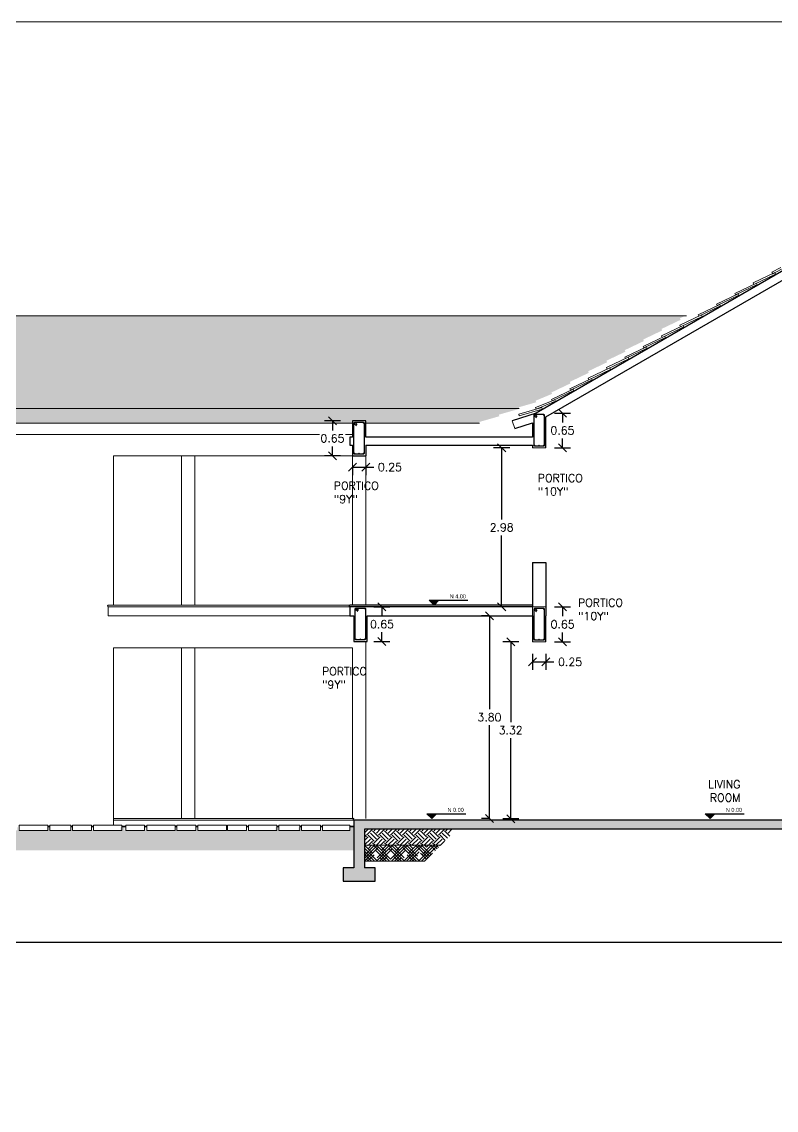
# Model space of a CAD drawing. Header units: metres. Extents: x -44 to 358, y -286 to 66.
# Drawn here: x 324.74 to 338.87, y 19.86 to 40.26 of the extents above; entities that cross this region are included whole.
import ezdxf

# ---------------------------------------------------------------- set-up
doc = ezdxf.new("R2010")
doc.units = ezdxf.units.M
doc.header["$LTSCALE"] = 0.3
doc.header["$PDMODE"] = 3
doc.linetypes.add('CONTINU', pattern=[0])
for name, color, linetype, lineweight in [('A-FLOR', 253, 'Continuous', 0), ('Columnas', 7, 'Continuous', 18), ('corte', 7, 'Continuous', 30), ('SE-2', 252, 'Continuous', 9), ('SE-3', 253, 'Continuous', 5)]:
    doc.layers.add(name, color=color, linetype=linetype, lineweight=lineweight)
for name, color, linetype in [('ACERO', 5, 'Continuous'), ('DIMENSIONES', 7, 'Continuous'), ('TEXTOS', 4, 'Continuous')]:
    doc.layers.add(name, color=color, linetype=linetype)
doc.layers.add('RELLENO SECCION', color=8, linetype='Continuous', lineweight=0, transparency=0.4)
doc.styles.add('ESC100-2mm', font='arial.ttf', dxfattribs={"height": 0.15})
doc.styles.add('SMPLEX', font='simplex.shx')
doc.dimstyles.new('DIM-75', dxfattribs={"dimscale": 0.75, "dimtxt": 0.2, "dimasz": 0.2, "dimexe": 0.2, "dimexo": 0.2, "dimgap": 0.1, "dimtad": 0, "dimtih": 1, "dimtoh": 1, "dimzin": 0, "dimdsep": 46, "dimtxsty": 'SMPLEX', "dimblk1": 'OBLIQUE', "dimblk2": 'OBLIQUE', "dimsah": 1, "dimcen": 0.2, "dimclrd": 4, "dimclre": 4, "dimclrt": 4, "dimadec": 0, "dimazin": 0, "dimtfac": 1, "dimtmove": 0, "dimatfit": 3, "dimldrblk": 'OBLIQUE', "dimfxl": 0.2, "dimfxlon": 1, "dimtfill": 1, "dimtolj": 1, "dimtzin": 0, "dimarcsym": 0})
pattern_1 = [(0, (-86.75445, -27.3957), (0.51816, 0.24384), [0.12192, -0.1016, 0.14224, -0.06096, 0.18288, -0.08128]), (0, (-86.63253, -27.38554), (0.51816, 0.24384), [0.1016, -0.38608, 0.08128, -0.12192]), (0, (-86.3887, -27.41094), (0.51816, 0.24384), [0.06096, -0.62992]), (90, (-86.75445, -27.3957), (-0.17272, 0.24384), [0.23368, -0.74168]), (90, (-86.63253, -27.3957), (-0.17272, 0.24384), [0.2286, -0.74676]), (90, (-86.53093, -27.3957), (-0.17272, 0.24384), [0.21336, -0.762]), (90, (-86.3887, -27.41094), (-0.17272, 0.24384), [0.23368, -0.74168]), (90, (-86.32773, -27.41094), (-0.17272, 0.24384), [0.23368, -0.74168]), (90, (-86.14485, -27.3957), (-0.17272, 0.24384), [0.22352, -0.75184])]

# ---------------------------------------------------------------- blocks, each defined once
blk = doc.blocks.new('INDI.PISO')
blk.add_hatch(color=256).paths.add_polyline_path([(0, 0), (0.183, 0), (0.092, -0.092)])
blk.add_line((0.183, 0), (0.728, 0))
blk.add_lwpolyline([(0, 0), (0.183, 0), (0.092, -0.092), (0, 0)])
blk = doc.blocks.new('_OBLIQUE')
at = {"color": 0, "linetype": 'ByBlock'}
blk.add_line((-0.5, -0.5), (0.5, 0.5), dxfattribs=at)
blk = doc.blocks.new('*D975')
at = {"layer": 'DEFPOINTS', "color": 0, "ltscale": 0.2, "transparency": 16777216}
for p in [(334.555, 28.642), (333.896, 25.324), (334.269, 25.324)]:
    blk.add_point(p, dxfattribs=at)
at = {"layer": 'DIMENSIONES', "color": 4, "lineweight": -2, "ltscale": 0.2, "transparency": 16777216}
for p, q in [((334.046, 28.642), (333.746, 28.642)), ((333.896, 28.642), (333.896, 27.133)), ((333.896, 25.324), (333.896, 26.833)), ((334.046, 25.324), (333.746, 25.324))]:
    blk.add_line(p, q, dxfattribs=at)
at = {"layer": 'DIMENSIONES', "color": 4, "lineweight": -2, "ltscale": 0.2, "transparency": 16777216, "xscale": 0.15, "yscale": 0.15, "zscale": 0.15}
for p, rotation in [((333.896, 28.642), 90), ((333.896, 25.324), 270)]:
    blk.add_blockref('_OBLIQUE', p, dxfattribs=dict(at, rotation=rotation))
at = {"layer": 'DIMENSIONES', "color": 4, "ltscale": 0.2, "transparency": 16777216, "insert": (333.896, 26.983), "char_height": 0.15, "attachment_point": 5, "style": 'SMPLEX', "bg_fill": 3, "box_fill_scale": 1.1, "bg_fill_color": 256, "bg_fill_true_color": 13158600, "bg_fill_transparency": 0}
blk.add_mtext('\\A1;3.32', dxfattribs=at)
blk = doc.blocks.new('*D976')
at = {"layer": 'DEFPOINTS', "color": 0, "ltscale": 0.2, "transparency": 16777216}
for p in [(333.498, 29.127), (333.498, 25.327), (333.498, 25.327)]:
    blk.add_point(p, dxfattribs=at)
at = {"layer": 'DIMENSIONES', "color": 4, "lineweight": -2, "ltscale": 0.2, "transparency": 16777216}
for p, q in [((333.498, 29.127), (333.348, 29.127)), ((333.498, 29.127), (333.498, 27.377)), ((333.498, 25.327), (333.498, 27.077)), ((333.498, 25.327), (333.348, 25.327))]:
    blk.add_line(p, q, dxfattribs=at)
at = {"layer": 'DIMENSIONES', "color": 4, "lineweight": -2, "ltscale": 0.2, "transparency": 16777216, "xscale": 0.15, "yscale": 0.15, "zscale": 0.15}
for p, rotation in [((333.498, 29.127), 90), ((333.498, 25.327), 270)]:
    blk.add_blockref('_OBLIQUE', p, dxfattribs=dict(at, rotation=rotation))
at = {"layer": 'DIMENSIONES', "color": 4, "ltscale": 0.2, "transparency": 16777216, "insert": (333.498, 27.227), "char_height": 0.15, "attachment_point": 5, "style": 'SMPLEX', "bg_fill": 3, "box_fill_scale": 1.1, "bg_fill_color": 256, "bg_fill_true_color": 13158600, "bg_fill_transparency": 0}
blk.add_mtext('\\A1;3.80', dxfattribs=at)
blk = doc.blocks.new('*D1006')
at = {"layer": 'DEFPOINTS', "color": 0, "ltscale": 0.2, "transparency": 16777216}
for p in [(334.305, 32.277), (333.727, 29.292), (334.305, 29.292)]:
    blk.add_point(p, dxfattribs=at)
at = {"layer": 'DIMENSIONES', "color": 4, "lineweight": -2, "ltscale": 0.2, "transparency": 16777216}
for p, q in [((333.877, 32.277), (333.577, 32.277)), ((333.727, 32.277), (333.727, 30.934)), ((333.727, 29.292), (333.727, 30.634)), ((333.877, 29.292), (333.577, 29.292))]:
    blk.add_line(p, q, dxfattribs=at)
at = {"layer": 'DIMENSIONES', "color": 4, "lineweight": -2, "ltscale": 0.2, "transparency": 16777216, "xscale": 0.15, "yscale": 0.15, "zscale": 0.15}
for p, rotation in [((333.727, 32.277), 90), ((333.727, 29.292), 270)]:
    blk.add_blockref('_OBLIQUE', p, dxfattribs=dict(at, rotation=rotation))
at = {"layer": 'DIMENSIONES', "color": 4, "ltscale": 0.2, "transparency": 16777216, "insert": (333.727, 30.784), "char_height": 0.15, "attachment_point": 5, "style": 'SMPLEX', "bg_fill": 3, "box_fill_scale": 1.1, "bg_fill_color": 256, "bg_fill_true_color": 13158600, "bg_fill_transparency": 0}
blk.add_mtext('\\A1;2.98', dxfattribs=at)
blk = doc.blocks.new('*D1608')
at = {"layer": 'DEFPOINTS', "color": 0, "ltscale": 0.2, "transparency": 16777216}
for p in [(330.557, 32.777), (331.18, 32.777), (331.055, 32.127)]:
    blk.add_point(p, dxfattribs=at)
at = {"layer": 'DIMENSIONES', "color": 4, "lineweight": -2, "ltscale": 0.2, "transparency": 16777216}
for p, q in [((330.707, 32.777), (330.407, 32.777)), ((330.557, 32.777), (330.557, 32.602)), ((330.557, 32.127), (330.557, 32.302)), ((330.707, 32.127), (330.407, 32.127))]:
    blk.add_line(p, q, dxfattribs=at)
at = {"layer": 'DIMENSIONES', "color": 4, "lineweight": -2, "ltscale": 0.2, "transparency": 16777216, "xscale": 0.15, "yscale": 0.15, "zscale": 0.15}
for p, rotation in [((330.557, 32.777), 90), ((330.557, 32.127), 270)]:
    blk.add_blockref('_OBLIQUE', p, dxfattribs=dict(at, rotation=rotation))
at = {"layer": 'DIMENSIONES', "color": 4, "ltscale": 0.2, "transparency": 16777216, "insert": (330.557, 32.452), "char_height": 0.15, "attachment_point": 5, "style": 'SMPLEX', "bg_fill": 3, "box_fill_scale": 1.1, "bg_fill_color": 256, "bg_fill_true_color": 13158600, "bg_fill_transparency": 0}
blk.add_mtext('\\A1;0.65', dxfattribs=at)
blk = doc.blocks.new('*D1609')
at = {"layer": 'DEFPOINTS', "color": 0, "ltscale": 0.2, "transparency": 16777216}
for p in [(330.88, 29.292), (331.485, 29.292), (331.08, 28.647)]:
    blk.add_point(p, dxfattribs=at)
at = {"layer": 'DIMENSIONES', "color": 4, "lineweight": -2, "ltscale": 0.2, "transparency": 16777216}
for p, q in [((331.335, 29.292), (331.635, 29.292)), ((331.485, 29.292), (331.485, 29.119)), ((331.485, 28.647), (331.485, 28.819)), ((331.335, 28.647), (331.635, 28.647))]:
    blk.add_line(p, q, dxfattribs=at)
at = {"layer": 'DIMENSIONES', "color": 4, "lineweight": -2, "ltscale": 0.2, "transparency": 16777216, "xscale": 0.15, "yscale": 0.15, "zscale": 0.15}
for p, rotation in [((331.485, 29.292), 90), ((331.485, 28.647), 270)]:
    blk.add_blockref('_OBLIQUE', p, dxfattribs=dict(at, rotation=rotation))
at = {"layer": 'DIMENSIONES', "color": 4, "ltscale": 0.2, "transparency": 16777216, "insert": (331.485, 28.969), "char_height": 0.15, "attachment_point": 5, "style": 'SMPLEX', "bg_fill": 3, "box_fill_scale": 1.1, "bg_fill_color": 256, "bg_fill_true_color": 13158600, "bg_fill_transparency": 0}
blk.add_mtext('\\A1;0.65', dxfattribs=at)
blk = doc.blocks.new('*D1875')
at = {"layer": 'DEFPOINTS', "color": 0, "ltscale": 0.2, "transparency": 16777216}
for p in [(334.376, 32.924), (334.866, 32.924), (334.555, 32.277)]:
    blk.add_point(p, dxfattribs=at)
at = {"layer": 'DIMENSIONES', "color": 4, "lineweight": -2, "ltscale": 0.2, "transparency": 16777216}
for p, q in [((334.716, 32.924), (335.016, 32.924)), ((334.866, 32.924), (334.866, 32.75)), ((334.866, 32.277), (334.866, 32.45)), ((334.716, 32.277), (335.016, 32.277))]:
    blk.add_line(p, q, dxfattribs=at)
at = {"layer": 'DIMENSIONES', "color": 4, "lineweight": -2, "ltscale": 0.2, "transparency": 16777216, "xscale": 0.15, "yscale": 0.15, "zscale": 0.15}
for p, rotation in [((334.866, 32.924), 90), ((334.866, 32.277), 270)]:
    blk.add_blockref('_OBLIQUE', p, dxfattribs=dict(at, rotation=rotation))
at = {"layer": 'DIMENSIONES', "color": 4, "ltscale": 0.2, "transparency": 16777216, "insert": (334.866, 32.6), "char_height": 0.15, "attachment_point": 5, "style": 'SMPLEX', "bg_fill": 3, "box_fill_scale": 1.1, "bg_fill_color": 256, "bg_fill_true_color": 13158600, "bg_fill_transparency": 0}
blk.add_mtext('\\A1;0.65', dxfattribs=at)
blk = doc.blocks.new('*D1930')
at = {"layer": 'DEFPOINTS', "color": 0, "ltscale": 0.2, "transparency": 16777216}
for p in [(334.305, 29.292), (334.555, 28.642), (334.869, 28.642)]:
    blk.add_point(p, dxfattribs=at)
at = {"layer": 'DIMENSIONES', "color": 4, "lineweight": -2, "ltscale": 0.2, "transparency": 16777216}
for p, q in [((334.719, 29.292), (335.019, 29.292)), ((334.869, 29.292), (334.869, 29.117)), ((334.869, 28.642), (334.869, 28.817)), ((334.719, 28.642), (335.019, 28.642))]:
    blk.add_line(p, q, dxfattribs=at)
at = {"layer": 'DIMENSIONES', "color": 4, "lineweight": -2, "ltscale": 0.2, "transparency": 16777216, "xscale": 0.15, "yscale": 0.15, "zscale": 0.15}
for p, rotation in [((334.869, 29.292), 90), ((334.869, 28.642), 270)]:
    blk.add_blockref('_OBLIQUE', p, dxfattribs=dict(at, rotation=rotation))
at = {"layer": 'DIMENSIONES', "color": 4, "ltscale": 0.2, "transparency": 16777216, "insert": (334.869, 28.967), "char_height": 0.15, "attachment_point": 5, "style": 'SMPLEX', "bg_fill": 3, "box_fill_scale": 1.1, "bg_fill_color": 256, "bg_fill_true_color": 13158600, "bg_fill_transparency": 0}
blk.add_mtext('\\A1;0.65', dxfattribs=at)
blk = doc.blocks.new('*D1931')
at = {"layer": 'DEFPOINTS', "color": 0, "ltscale": 0.2, "transparency": 16777216}
for p in [(334.305, 28.642), (334.555, 28.642), (334.555, 28.263)]:
    blk.add_point(p, dxfattribs=at)
at = {"layer": 'DIMENSIONES', "color": 4, "lineweight": -2, "ltscale": 0.2, "transparency": 16777216}
for p, q in [((334.305, 28.413), (334.305, 28.113)), ((334.555, 28.413), (334.555, 28.113)), ((334.305, 28.263), (334.555, 28.263)), ((334.555, 28.263), (334.705, 28.263))]:
    blk.add_line(p, q, dxfattribs=at)
at = {"layer": 'DIMENSIONES', "color": 4, "lineweight": -2, "ltscale": 0.2, "transparency": 16777216, "xscale": 0.15, "yscale": 0.15, "zscale": 0.15, "rotation": 180}
blk.add_blockref('_OBLIQUE', (334.305, 28.263), dxfattribs=at)
at = {"layer": 'DIMENSIONES', "color": 4, "lineweight": -2, "ltscale": 0.2, "transparency": 16777216, "xscale": 0.15, "yscale": 0.15, "zscale": 0.15}
blk.add_blockref('_OBLIQUE', (334.555, 28.263), dxfattribs=at)
at = {"layer": 'DIMENSIONES', "color": 4, "ltscale": 0.2, "transparency": 16777216, "insert": (335.009, 28.263), "char_height": 0.15, "attachment_point": 5, "style": 'SMPLEX', "bg_fill": 3, "box_fill_scale": 1.1, "bg_fill_color": 256, "bg_fill_true_color": 13158600, "bg_fill_transparency": 0}
blk.add_mtext('\\A1;0.25', dxfattribs=at)
blk = doc.blocks.new('*D2317')
at = {"layer": 'DEFPOINTS', "color": 0, "ltscale": 0.2, "transparency": 16777216}
for p in [(330.93, 32.09), (331.18, 32.09), (331.18, 31.913)]:
    blk.add_point(p, dxfattribs=at)
at = {"layer": 'DIMENSIONES', "color": 4, "lineweight": -2, "ltscale": 0.2, "transparency": 16777216}
for p, q in [((330.93, 31.94), (330.93, 31.763)), ((330.93, 31.913), (331.18, 31.913)), ((331.18, 31.94), (331.18, 31.763)), ((331.18, 31.913), (331.33, 31.913))]:
    blk.add_line(p, q, dxfattribs=at)
at = {"layer": 'DIMENSIONES', "color": 4, "lineweight": -2, "ltscale": 0.2, "transparency": 16777216, "xscale": 0.15, "yscale": 0.15, "zscale": 0.15, "rotation": 180}
blk.add_blockref('_OBLIQUE', (330.93, 31.913), dxfattribs=at)
at = {"layer": 'DIMENSIONES', "color": 4, "lineweight": -2, "ltscale": 0.2, "transparency": 16777216, "xscale": 0.15, "yscale": 0.15, "zscale": 0.15}
blk.add_blockref('_OBLIQUE', (331.18, 31.913), dxfattribs=at)
at = {"layer": 'DIMENSIONES', "color": 4, "ltscale": 0.2, "transparency": 16777216, "insert": (331.634, 31.913), "char_height": 0.15, "attachment_point": 5, "style": 'SMPLEX', "bg_fill": 3, "box_fill_scale": 1.1, "bg_fill_color": 256, "bg_fill_true_color": 13158600, "bg_fill_transparency": 0}
blk.add_mtext('\\A1;0.25', dxfattribs=at)
blk = doc.blocks.new('A$Caffc610e')
at = {"layer": 'ACERO', "ltscale": 0.2}
for p, q in [((0.045, 0.625), (0.089, 0.585)), ((0.031, 0.604), (0.075, 0.564))]:
    blk.add_line(p, q, dxfattribs=at)
blk.add_lwpolyline([(0.205, 0.03), (0.045, 0.03, -0.414214), (0.03, 0.045), (0.03, 0.61, -0.414214), (0.045, 0.625), (0.205, 0.625, -0.414214), (0.22, 0.61), (0.22, 0.045, -0.414214)], format="xyb", close=True, dxfattribs=at)
at = {"layer": 'ACERO', "const_width": 0.012}
for points in [[(0.049, 0.611, 1), (0.037, 0.611, 1)], [(0.212, 0.611, 1), (0.2, 0.611, 1)], [(0.049, 0.043, 1), (0.037, 0.043, 1)], [(0.129, 0.043, 1), (0.117, 0.043, 1)], [(0.212, 0.043, 1), (0.2, 0.043, 1)]]:
    blk.add_lwpolyline(points, format="xyb", close=True, dxfattribs=at)

msp = doc.modelspace()

# ---------------------------------------------------------------- hatches: boundary and pattern name
at = {"layer": 'RELLENO SECCION', "linetype": 'CONTINU', "transparency": 33554495}
h = msp.add_hatch(color=256, dxfattribs=at)
h.dxf.hatch_style = 1
h.paths.add_polyline_path([(340.6052774, 25.1269425), (340.6052774, 24.3719425), (340.4052414, 24.3719425), (340.4052414, 24.1219425), (341.0052414, 24.1219425), (341.0052414, 24.3719425), (340.8052774, 24.3719425), (340.8052774, 25.2969425), (330.9552774, 25.2969425), (330.9552774, 24.4069411), (330.7552414, 24.4069411), (330.7552414, 24.1569411), (331.3552414, 24.1569411), (331.3552414, 24.4069411), (331.1552774, 24.4069411), (331.1552774, 25.1269425)])
at = {"layer": 'SE-2'}
h = msp.add_hatch(dxfattribs=at)
h.set_pattern_fill('EARTH', color=256, scale=0.025, angle=45)
h.set_pattern_definition([(45, (324.23005, 24.94954), (0, 0.2245064), [0.15875, -0.15875]), (45, (324.18796, 24.99164), (0, 0.2245064), [0.15875, -0.15875]), (45, (324.14586, 25.03373), (0, 0.2245064), [0.15875, -0.15875]), (135, (324.14586, 25.0618), (-0.2245064, 0), [0.15875, -0.15875]), (135, (324.18796, 25.10389), (-0.2245064, 0), [0.15875, -0.15875]), (135, (324.23005, 25.14598), (-0.2245064, 0), [0.15875, -0.15875])])
h.paths.add_polyline_path([(330.333379, 25.1645402), (330.333379, 25.105501), (329.9548646, 25.105501), (329.9548646, 25.1645402), (329.9229559, 25.1645402), (329.9229559, 25.105501), (329.5295347, 25.105501), (329.5295347, 25.1645402), (329.4944853, 25.1645402), (329.4944853, 25.105501), (328.9589107, 25.105501), (328.9589107, 25.1645402), (328.9443355, 25.1645402), (328.9443355, 25.105501), (328.0135923, 25.105501), (328.0135923, 25.1645402), (327.9990171, 25.1645402), (327.9990171, 25.105501), (327.6205027, 25.105501), (327.6205027, 25.1645402), (327.6121066, 25.1645402), (327.6121066, 25.105501), (327.0530283, 25.105501), (327.0530283, 25.1645402), (327.0384531, 25.1645402), (327.0384531, 25.105501), (326.6599387, 25.105501), (326.6599387, 25.1645402), (326.5905545, 25.1645402), (326.5905545, 25.105501), (326.0549798, 25.105501), (326.0549798, 25.1645402), (326.0404047, 25.1645402), (326.0404047, 25.105501), (325.6618903, 25.105501), (325.6618903, 25.1645402), (325.6534852, 25.1645402), (325.6534852, 25.105501), (325.260064, 25.105501), (325.260064, 25.1645402), (325.2250147, 25.1645402), (325.2250147, 25.105501), (324.6659364, 25.105501), (324.6659364, 25.1645402), (324.6513612, 25.1645402), (324.6513612, 25.105501), (323.720618, 25.105501), (323.720618, 25.1645402), (323.7060428, 25.1645402), (323.7060428, 25.105501), (323.3275284, 25.105501), (323.3275284, 25.1645402), (323.3191323, 25.1645402), (323.3191323, 25.105501), (322.760054, 25.105501), (322.760054, 25.1645402), (322.7454788, 25.1645402), (322.7454788, 25.105501), (322.3669644, 25.105501), (322.3669644, 25.1645402), (322.3530536, 25.1645402), (322.3530536, 25.105501), (320.4284354, 25.105501), (320.4284354, 25.1645402), (320.3903566, 25.1645402), (320.3903566, 25.105501), (318.6773349, 25.105501), (318.6773349, 25.1269425), (318.3552774, 25.1269425), (318.3552774, 25.105501), (318.3552774, 24.7345402), (330.9550503, 24.7345402), (330.9550503, 25.1645402), (330.8835288, 25.1645402), (330.8835288, 25.105501), (330.3479542, 25.105501), (330.3479542, 25.1645402)])
h = msp.add_hatch(dxfattribs=at)
h.set_pattern_fill('EARTH', color=256, scale=0.025, angle=45)
h.set_pattern_definition([(45, (-634.85449, -25.94833), (1e-17, 0.224506403), [0.15875, -0.15875]), (45, (-634.89658, -25.90623), (1e-17, 0.224506403), [0.15875, -0.15875]), (45, (-634.93868, -25.86414), (1e-17, 0.224506403), [0.15875, -0.15875]), (135, (-634.93868, -25.83608), (-0.224506403, 1e-17), [0.15875, -0.15875]), (135, (-634.89658, -25.79398), (-0.224506403, 1e-17), [0.15875, -0.15875]), (135, (-634.85449, -25.75189), (-0.224506403, 1e-17), [0.15875, -0.15875])])
h.paths.add_polyline_path([(332.8778955, 25.1272439), (331.1552774, 25.1272439), (331.1552774, 24.8272439), (332.583871, 24.8272439)])
h = msp.add_hatch(dxfattribs=at)
h.set_pattern_fill('HOUND', color=256, scale=0.025, angle=45)
h.set_pattern_definition([(45, (-634.85449, -25.94833), (0.0841899011, 0.1403165019), [0.635, -0.3175]), (135, (-634.85449, -25.94833), (0.0841899011, -0.1403165019), [0.635, -0.3175])])
h.paths.add_polyline_path([(332.583871, 24.8272439), (331.1552774, 24.8272439), (331.1552774, 24.5272439), (332.2898465, 24.5272439)])
at = {"layer": 'SE-3'}
h = msp.add_hatch(dxfattribs=at)
h.set_pattern_fill('AR-RSHKE', color=256, scale=0.0008)
h.set_pattern_definition(pattern_1)
h.paths.add_polyline_path([(336.3905907, 34.2751483), (336.3772275, 34.3031458), (336.7343531, 34.4736023), (336.7209898, 34.5015998), (337.0781155, 34.6720562), (337.0647522, 34.7000537), (337.1587804, 34.7449334), (322.5552774, 34.7449334), (319.5573931, 33.0141042), (334.0532094, 33.0141042), (334.047391, 33.0344849), (334.3762639, 33.1283729), (334.3626359, 33.156925), (334.670605, 33.2853374), (334.6584155, 33.3108759), (335.0155411, 33.4813324), (335.0021779, 33.5093299), (335.3593035, 33.6797864), (335.3459403, 33.7077839), (335.7030659, 33.8782403), (335.6897027, 33.9062378), (336.0468283, 34.0766943), (336.0334651, 34.1046918)])
h = msp.add_hatch(dxfattribs=at)
h.set_pattern_fill('AR-RSHKE', color=256, scale=0.0008)
h.set_pattern_definition(pattern_1)
h.paths.add_polyline_path([(330.9302774, 32.737235), (330.9302774, 32.7769425), (331.1802774, 32.7769425), (331.1802774, 32.737235), (333.3091916, 32.737235), (333.3033894, 32.7575591), (333.6839066, 32.8661907), (333.6753902, 32.896022), (334.0559074, 33.0046536), (334.0532094, 33.0141042), (319.5573931, 33.0141042), (318.7052774, 32.737235)])

# ---------------------------------------------------------------- linework, layer by layer
at = {"layer": 'A-FLOR'}
for p, q in [((326.4552773, 25.3269425), (327.9597748, 25.3269425)), ((326.4552773, 25.2969425), (327.9597748, 25.2969425)), ((327.9597748, 25.3269425), (330.9552774, 25.3269425)), ((327.9597748, 25.2969425), (330.9552774, 25.2969425))]:
    msp.add_line(p, q, dxfattribs=at)
at = {"layer": 'A-FLOR', "lineweight": 35}
for p, q in [((325.260064, 25.1769425), (325.2250147, 25.1769425)), ((325.6853939, 25.1769425), (325.6534852, 25.1769425)), ((326.0784835, 25.1769425), (326.0404047, 25.1769425)), ((326.6834424, 25.1769425), (326.6140582, 25.1769425)), ((327.0765319, 25.1769425), (327.0384531, 25.1769425)), ((327.6440064, 25.1769425), (327.6121066, 25.1769425)), ((328.0370959, 25.1769425), (327.9990171, 25.1769425)), ((328.5893248, 25.1769425), (328.5726706, 25.1769425)), ((328.9824143, 25.1769425), (328.9443355, 25.1769425)), ((329.5530383, 25.1769425), (329.517989, 25.1769425)), ((329.9783683, 25.1769425), (329.9464596, 25.1769425)), ((330.3714578, 25.1769425), (330.333379, 25.1769425)), ((330.9552774, 25.1769425), (330.8820306, 25.1769425))]:
    msp.add_line(p, q, dxfattribs=at)
at = {"layer": 'Columnas', "ltscale": 0.2}
msp.add_line((333.9724937, 32.6348748), (333.9261411, 32.7775333), dxfattribs=at)
at = {"layer": 'corte'}
for p, q in [((339.0140977, 35.6015213), (334.3759482, 32.9236845)), ((334.5552774, 32.8540151), (339.0542901, 35.4515213)), ((334.3759482, 32.9236845), (333.9261411, 32.7775333)), ((334.5552774, 32.2769425), (334.5552774, 32.8540151)), ((331.1802774, 32.7769425), (330.9302774, 32.7769425)), ((330.9302774, 32.7769425), (330.9302774, 32.4769425)), ((331.1802774, 32.4769425), (331.1802774, 32.7769425)), ((333.9724937, 32.6348748), (334.3052774, 32.7430028)), ((334.3052774, 32.7430028), (334.3052774, 32.4769425)), ((330.9302774, 32.4769425), (330.8802774, 32.4769425)), ((330.8802774, 32.4769425), (330.8802774, 32.3269425)), ((334.3052774, 32.4769425), (331.1802774, 32.4769425)), ((330.8802774, 32.3269425), (330.9302774, 32.3269425)), ((330.9302774, 32.3269425), (330.9302774, 32.1269425)), ((331.1802774, 32.3269425), (334.3052774, 32.3269425)), ((331.1802774, 32.3269425), (331.1802774, 32.1269425)), ((334.3052774, 32.3269425), (334.3052774, 32.2769425)), ((330.9302774, 32.1269425), (331.1802774, 32.1269425)), ((334.3052774, 30.1269425), (334.3052774, 29.2920127)), ((334.3052774, 30.1269425), (334.5552773, 30.1244731)), ((334.5552774, 30.1244731), (334.5552774, 29.1269425)), ((334.3052774, 29.3269425), (330.8802774, 29.3269425)), ((330.8802774, 29.2920127), (330.8802774, 29.1269425)), ((334.3052774, 29.2920127), (330.8802774, 29.2920127)), ((330.8802774, 29.1269425), (330.9552774, 29.1269425)), ((330.9552774, 29.1269425), (330.9552774, 28.6469425)), ((331.2052774, 29.1269425), (334.3052774, 29.1269425)), ((331.2052774, 28.6469425), (331.2052774, 29.1269425)), ((334.3052774, 29.1269425), (334.3052774, 28.6420127)), ((334.5552774, 28.6420127), (334.5552774, 29.1269425)), ((330.9552774, 28.6469425), (331.2052774, 28.6469425)), ((340.8052774, 25.2969425), (330.9552774, 25.2969425)), ((330.9552774, 25.2969425), (330.9552774, 24.4069411)), ((340.6052774, 25.1269425), (331.1552774, 25.1269425)), ((331.1552774, 25.1269425), (331.1552774, 24.4069411)), ((330.9552774, 24.4069411), (330.7552414, 24.4069411)), ((330.7552414, 24.4069411), (330.7552414, 24.1569411)), ((331.3552414, 24.4069411), (331.1552774, 24.4069411)), ((331.3552414, 24.1569411), (331.3552414, 24.4069411)), ((330.7552414, 24.1569411), (331.3552414, 24.1569411)), ((303.4574134, 23.0139804), (356.6101505, 23.0139804))]:
    msp.add_line(p, q, dxfattribs=at)
for centre, radius, start, end in [((330.8859843, 29.3094776), 0.0183737, 108.09545821, 251.90454179), ((330.9577767, 25.3119425), 0.0152068, 99.45969354, 260.54030646)]:
    msp.add_arc(centre, radius, start, end, dxfattribs=at)
at = {"layer": 'DEFPOINTS', "lineweight": 13}
msp.add_lwpolyline([(301.8600739, 40.2572653), (358.1581595, 40.2572653), (358.1581595, -0.5317386), (301.8600739, -0.5317386)], close=True, dxfattribs=at)
at = {"layer": 'SE-2'}
for p, q in [((330.9302774, 32.3269425), (330.9302774, 29.3269425)), ((331.1802774, 32.3269425), (331.1802774, 29.3269425)), ((326.4552773, 29.3269425), (326.4552773, 32.1269425)), ((326.4552773, 32.1269425), (327.7507799, 32.1269425)), ((327.7302774, 32.1269425), (327.7302774, 29.3304953)), ((327.7507799, 32.1269425), (330.9302774, 32.1269425)), ((327.9802774, 29.3304953), (327.9802774, 32.1269425)), ((331.1802774, 25.3269425), (331.1802774, 28.6469425)), ((326.4552773, 28.5269425), (327.7507799, 28.5269425)), ((326.4552773, 25.205501), (326.4552773, 28.5269425)), ((327.7302774, 28.5269425), (327.7302774, 25.3269425)), ((327.7302774, 28.5269425), (330.9302774, 28.5269425)), ((327.9802774, 25.3269425), (327.9802774, 28.5269425)), ((330.9302774, 28.5269425), (330.9302774, 25.3269425)), ((332.583871, 24.8272439, 0.0000008), (331.1552774, 24.8272439, 0.0000008)), ((332.2898465, 24.5272439, 0.0000008), (331.1552774, 24.5272439, 0.0000008))]:
    msp.add_line(p, q, dxfattribs=at)
for points in [[(338.845793, 35.5576497), (338.4398018, 35.3638696), (338.4527243, 35.3367955), (338.8587155, 35.5305755)], [(338.5020306, 35.3591957), (338.0960394, 35.1654156), (338.1089619, 35.1383415), (338.5149531, 35.3321216)], [(338.1582682, 35.1607417), (337.752277, 34.9669617), (337.7651996, 34.9398875), (338.1711907, 35.1336676)], [(337.8145058, 34.9622878), (337.4085146, 34.7685077), (337.4214372, 34.7414336), (337.8274284, 34.9352136)], [(337.4707434, 34.7638338), (337.0647522, 34.5700537), (337.0776748, 34.5429796), (337.483666, 34.7367596)], [(337.126981, 34.5653798), (336.7209898, 34.3715998), (336.7339124, 34.3445256), (337.1399036, 34.5383057)], [(336.7832186, 34.3669258), (336.3772275, 34.1731458), (336.39015, 34.1460717), (336.7961412, 34.3398517)], [(336.4394563, 34.1684719), (336.0334651, 33.9746918), (336.0463876, 33.9476177), (336.4523788, 34.1413977)], [(336.0956939, 33.9700179), (335.6897027, 33.7762378), (335.7026252, 33.7491637), (336.1086164, 33.9429438)], [(335.7519315, 33.7715639), (335.3459403, 33.5777839), (335.3588628, 33.5507097), (335.764854, 33.7444898)], [(335.4081691, 33.57311), (335.0021779, 33.3793299), (335.0151004, 33.3522558), (335.4210916, 33.5460358)], [(335.0644067, 33.374656), (334.6584155, 33.1808759), (334.671338, 33.1538018), (335.0773292, 33.3475819)], [(334.7206443, 33.176202), (334.3626359, 33.026925), (334.3755584, 32.9998509), (334.7335668, 33.1491279)], [(334.4799744, 33.0279806), (334.047391, 32.9044849), (334.0556265, 32.8756374), (334.4882099, 32.9991331)], [(325.2250147, 25.205501), (325.2250147, 25.105501), (324.68944, 25.105501), (324.68944, 25.205501)], [(325.6534852, 25.205501), (325.6534852, 25.105501), (325.260064, 25.105501), (325.260064, 25.205501)], [(326.0404047, 25.205501), (326.0404047, 25.105501), (325.6853939, 25.105501), (325.6853939, 25.205501)], [(326.6140582, 25.205501), (326.6140582, 25.105501), (326.0784835, 25.105501), (326.0784835, 25.205501)], [(327.0384531, 25.205501), (327.0384531, 25.105501), (326.6834424, 25.105501), (326.6834424, 25.205501)], [(327.6121066, 25.205501), (327.6121066, 25.105501), (327.0765319, 25.105501), (327.0765319, 25.205501)], [(327.9990171, 25.205501), (327.9990171, 25.105501), (327.6440064, 25.105501), (327.6440064, 25.205501)], [(328.5726706, 25.205501), (328.5726706, 25.105501), (328.0370959, 25.105501), (328.0370959, 25.205501)], [(328.9443355, 25.205501), (328.9443355, 25.105501), (328.5893248, 25.105501), (328.5893248, 25.205501)], [(329.517989, 25.205501), (329.517989, 25.105501), (328.9824143, 25.105501), (328.9824143, 25.205501)], [(329.9464596, 25.205501), (329.9464596, 25.105501), (329.5530383, 25.105501), (329.5530383, 25.205501)], [(330.333379, 25.205501), (330.333379, 25.105501), (329.9783683, 25.105501), (329.9783683, 25.205501)], [(330.8820306, 25.205501), (330.8820306, 25.105501), (330.3714578, 25.105501), (330.3714578, 25.205501)]]:
    msp.add_lwpolyline(points, close=True, dxfattribs=at)
msp.add_lwpolyline([(338.9595597, 35.6507435), (338.7903208, 35.5625781), (338.8041813, 35.5359719), (338.9679988, 35.621313)], dxfattribs=at)
at = {"layer": 'SE-3'}
for p, q in [((322.5552774, 34.7449334), (337.1915989, 34.7449334)), ((319.5573931, 33.0141042), (334.0532094, 33.0141042)), ((318.7052774, 32.737235), (330.9302774, 32.737235)), ((331.1802774, 32.737235), (333.3091916, 32.737235)), ((330.9302774, 32.5269425), (318.7052774, 32.5269425)), ((326.3552792, 29.3269425), (330.8802774, 29.3269425)), ((326.3552792, 29.2970113), (330.8802774, 29.2920127)), ((326.3552792, 29.1269425), (326.3552792, 29.2969425)), ((326.3552792, 29.1269425), (330.8802774, 29.1269425))]:
    msp.add_line(p, q, dxfattribs=at)
msp.add_arc((326.3580284, 29.3119425), 0.0152498, 100.38566904, 259.61433096, dxfattribs=at)

# ---------------------------------------------------------------- block references
at = {"layer": 'TEXTOS'}
for p in [(332.3675236, 29.4186092), (332.3262885, 25.4186092), (337.5400718, 25.4186092)]:
    msp.add_blockref('INDI.PISO', p, dxfattribs=at)

# ---------------------------------------------------------------- texts
at = {"layer": 'TEXTOS', "char_height": 0.15, "width": 4.239917131, "attachment_point": 7}
for s, insert in [('{\\Fromans|c0;PORTICO \\P"9Y"}', (330.5816388, 31.2391127)), ('{\\Fromans|c0;PORTICO \\P"10Y"}', (334.4034175, 31.3824195)), ('{\\Fromans|c0;PORTICO \\P"10Y"}', (335.157883, 29.0477696)), ('{\\Fromans|c0;PORTICO \\P"9Y"}', (330.3614056, 27.76227))]:
    msp.add_mtext(s, dxfattribs=dict(at, insert=insert))
at = {"layer": 'TEXTOS', "attachment_point": 3, "style": 'ESC100-2mm'}
for s, width, insert, char_height in [('{\\Ftxt|c0;N 4.00}', 2.216942069, (333.0589622, 29.5286714), 0.075), ('{\\Fromans|c0;LIVING ROOM}', 0.951449085, (338.1999415, 26.0443112), 0.15), ('{\\Ftxt|c0;N 0.00}', 2.216942069, (333.0177271, 25.5286714), 0.075), ('{\\Ftxt|c0;N 0.00}', 2.216942069, (338.2315104, 25.5286714), 0.075)]:
    msp.add_mtext_dynamic_manual_height_columns(s, width=width, gutter_width=0.5, heights=[0], dxfattribs=dict(at, insert=insert, char_height=char_height))

# ---------------------------------------------------------------- next in the draw order: dimensions: what is measured, and where the dimension line sits
at = {"layer": 'DIMENSIONES', "ltscale": 0.2}
for base, p1, p2, picture, middle in [((330.5571486, 32.7769425), (331.0552774, 32.1269425), (331.1802774, 32.7769425), '*D1608', (330.5571486, 32.4519425)), ((331.485032, 29.2920127), (331.0802774, 28.6469425), (330.8802774, 29.2920127), '*D1609', (331.485032, 28.9694776)), ((333.8958986, 25.3244765), (334.5552774, 28.6420108), (334.2685575, 25.3244765), '*D975', (333.8958986, 26.9832437))]:
    dim = msp.add_linear_dim(base=base, p1=p1, p2=p2, angle=90, dimstyle='DIM-75', dxfattribs=at)
    dim.commit()
    dim.dimension.update_dxf_attribs({"geometry": picture, "text_midpoint": middle})

# ---------------------------------------------------------------- next in the draw order: block references
at = {"layer": 'Columnas', "ltscale": 0.2}
msp.add_blockref('A$Caffc610e', (330.9552774, 28.6469425), dxfattribs=at)

# ---------------------------------------------------------------- next in the draw order: dimensions: what is measured, and where the dimension line sits
at = {"layer": 'DIMENSIONES', "ltscale": 0.2}
dim = msp.add_linear_dim(base=(331.1802774, 31.9125772), p1=(330.9302774, 32.0898529), p2=(331.1802774, 32.0898529), dimstyle='DIM-75', dxfattribs=at)
dim.commit()
dim.dimension.update_dxf_attribs({"geometry": '*D2317', "text_midpoint": (331.6338488, 31.9125772)})
dim = msp.add_linear_dim(base=(333.4982642, 25.3269425), p1=(333.4982642, 29.1269425), p2=(333.4982642, 25.3269425), angle=90, dimstyle='DIM-75', dxfattribs=at)
dim.commit()
dim.dimension.update_dxf_attribs({"geometry": '*D976', "text_midpoint": (333.4982642, 27.2269425)})

# ---------------------------------------------------------------- next in the draw order: block references
at = {"layer": 'Columnas', "ltscale": 0.2}
msp.add_blockref('A$Caffc610e', (330.9302774, 32.1269425), dxfattribs=at)

# ---------------------------------------------------------------- next in the draw order: dimensions: what is measured, and where the dimension line sits
at = {"layer": 'DIMENSIONES', "ltscale": 0.2}
dim = msp.add_linear_dim(base=(333.7267283, 29.2920127), p1=(334.3052774, 32.2769425), p2=(334.3052774, 29.2920127), angle=90, dimstyle='DIM-75', dxfattribs=at)
dim.commit()
dim.dimension.update_dxf_attribs({"geometry": '*D1006', "text_midpoint": (333.7267283, 30.7844776)})

# ---------------------------------------------------------------- next in the draw order: dimensions: what is measured, and where the dimension line sits
for base, p1, p2, picture, middle in [((334.8657527, 32.9236845), (334.5552774, 32.2769425), (334.3759482, 32.9236845), '*D1875', (334.8657527, 32.6003135)), ((334.8692369, 28.6420127), (334.3052774, 29.2920127), (334.5552774, 28.6420127), '*D1930', (334.8692369, 28.9670127))]:
    dim = msp.add_linear_dim(base=base, p1=p1, p2=p2, angle=90, dimstyle='DIM-75', dxfattribs=at)
    dim.commit()
    dim.dimension.update_dxf_attribs({"geometry": picture, "text_midpoint": middle})

# ---------------------------------------------------------------- next in the draw order: linework, layer by layer
at = {"layer": 'Columnas', "ltscale": 0.2}
msp.add_line((334.5552774, 32.2769425), (334.3052774, 32.2769425), dxfattribs=at)

# ---------------------------------------------------------------- next in the draw order: block references
msp.add_blockref('A$Caffc610e', (334.3052774, 32.2769425), dxfattribs=at)

# ---------------------------------------------------------------- next in the draw order: dimensions: what is measured, and where the dimension line sits
at = {"layer": 'DIMENSIONES', "ltscale": 0.2}
dim = msp.add_linear_dim(base=(334.5552774, 28.2630523), p1=(334.3052774, 28.6420127), p2=(334.5552774, 28.6420127), dimstyle='DIM-75', dxfattribs=at)
dim.commit()
dim.dimension.update_dxf_attribs({"geometry": '*D1931', "text_midpoint": (335.0088488, 28.2630523)})

# ---------------------------------------------------------------- next in the draw order: linework, layer by layer
at = {"layer": 'Columnas', "ltscale": 0.2}
msp.add_lwpolyline([(334.3052774, 28.6420127), (334.5552774, 28.6420127), (334.5552774, 29.2920127), (334.3052774, 29.2920127)], close=True, dxfattribs=at)

# ---------------------------------------------------------------- next in the draw order: block references
msp.add_blockref('A$Caffc610e', (334.3052774, 28.6420127), dxfattribs=at)

doc.saveas('drawing.dxf')
